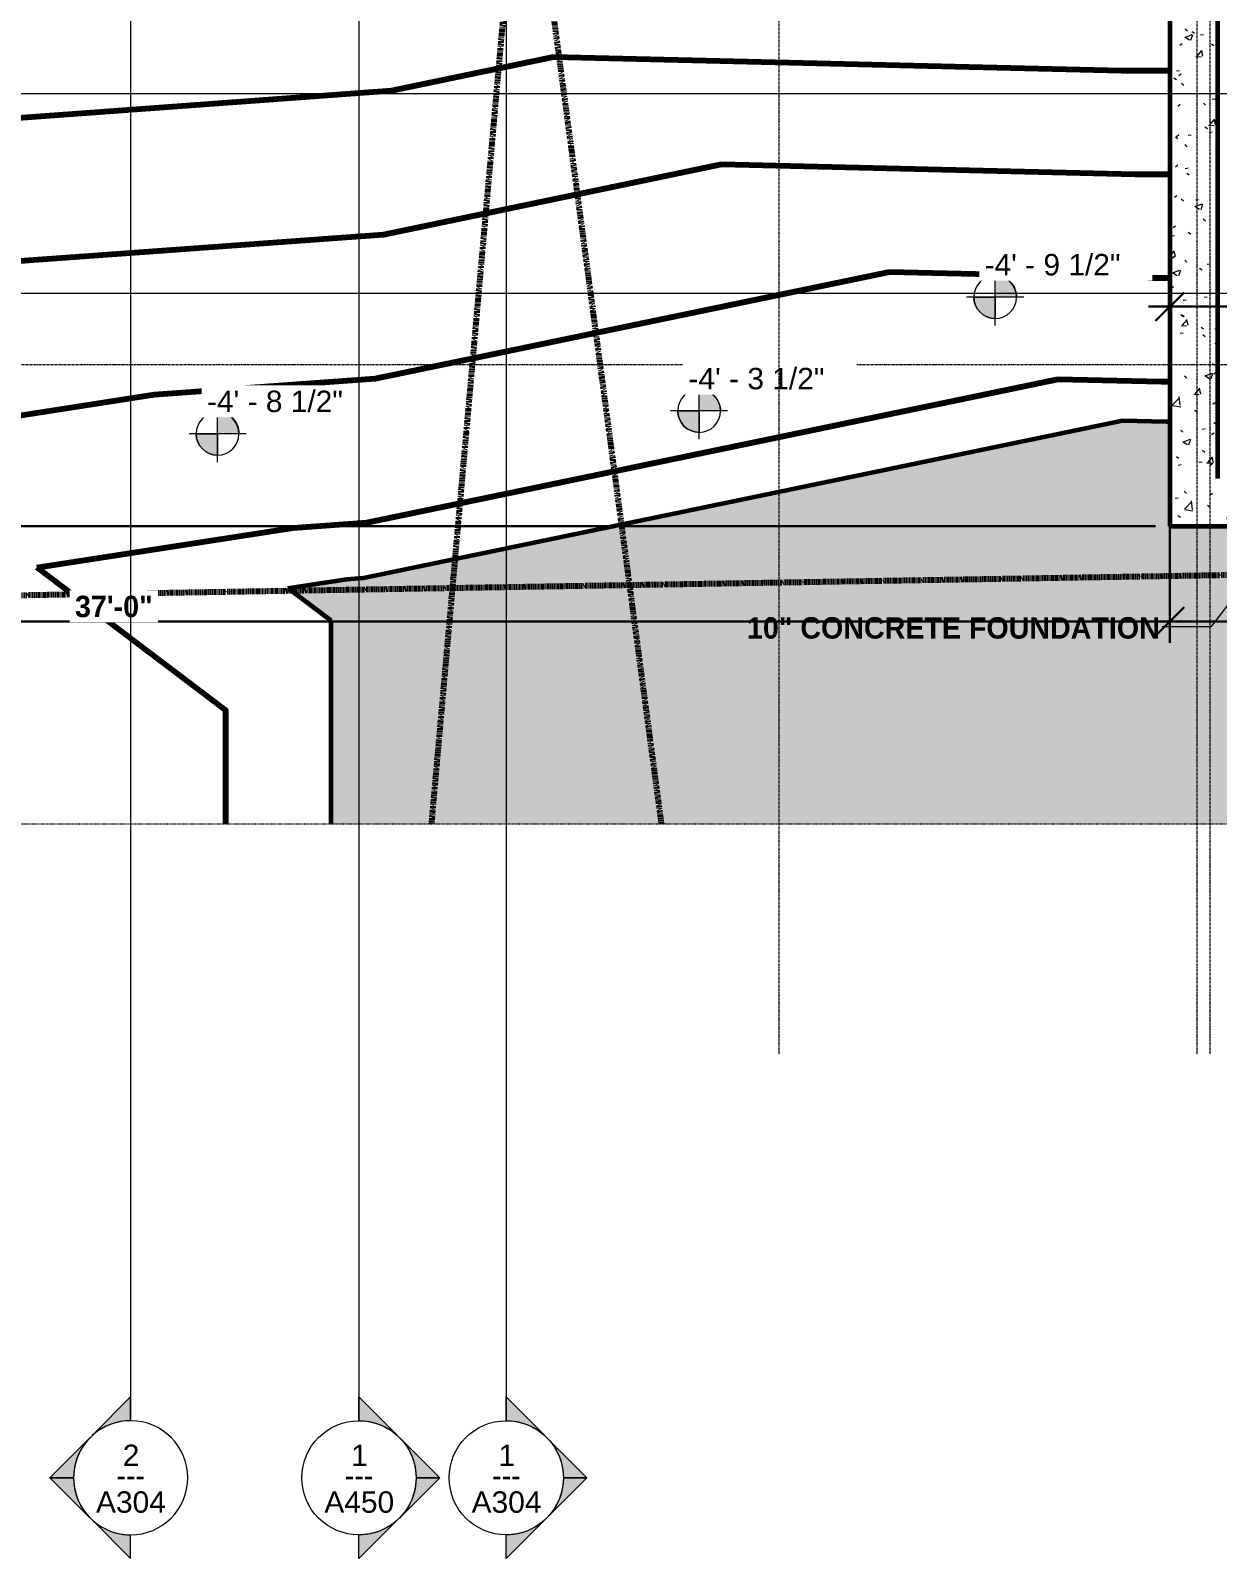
# Model space of a CAD drawing. Header units: inches. Extents: x -3304 to -1671, y 8184 to 9003.
# Drawn here: x -2869.8 to -2620.3, y 8183.5 to 8504.8 of the extents above; entities that cross this region are included whole.
import ezdxf

# ---------------------------------------------------------------- set-up
doc = ezdxf.new("R2010")
doc.units = ezdxf.units.IN
doc.header["$MEASUREMENT"] = 0
for name, pattern in [('Aligning Line 1_8_', [0.25, 0.125, -0.125]), ('Double Dash 3_8_', [0.9999999999999999, 0.3749999999999999, -0.125, 0.125, -0.125, 0.125, -0.125]), ('Grid Line 1_2_', [0.8749999999999999, 0.4999999999999999, -0.125, 0.125, -0.125])]:
    doc.linetypes.add(name, pattern=pattern)
for name, color, linetype, lineweight in [('A-ANNO-DIMS-1', 211, 'Continuous', 30), ('A-WALL-PATT-1', 111, 'Continuous', 9), ('C-PROP-LINE', 91, 'Double Dash 3_8_', 158), ('C-TOPO', 7, 'Continuous', 9), ('C-TOPO-1', 7, 'Continuous', 60), ('C-TOPO-MAJR', 7, 'Continuous', 80), ('G-ANNO-DIMS', 111, 'Continuous', 9), ('G-ANNO-SYMB', 111, 'Aligning Line 1_8_', 9), ('G-ANNO-SYMB-1', 111, 'Continuous', 9), ('G-ANNO-TEXT', 231, 'Continuous', 9), ('I-WALL-1', 2, 'Continuous', 60), ('S-FNDN-1', 32, 'Continuous', 60), ('S-GRID-1', 1, 'Grid Line 1_2_', 9)]:
    doc.layers.add(name, color=color, linetype=linetype, lineweight=lineweight)
doc.styles.add('Arial_2', font='arial.ttf', dxfattribs={"height": 4.5})
doc.styles.add('Century Gothic_1', font='ufonts.com_century-gothic.ttf', dxfattribs={"height": 4.499999999999996})
doc.styles.add('Century Gothic_B', font='GOTHICB.TTF', dxfattribs={"height": 4.499999999999996})
doc.dimstyles.new('OD__1__Tol__', dxfattribs={"dimscale": 12, "dimtxt": 4.698757213728865, "dimasz": 0.5, "dimexe": 0.375, "dimexo": 0.2500000000000001, "dimgap": 0.06250000000000001, "dimtad": 1, "dimdec": 0, "dimzin": 3, "dimdsep": 46, "dimlunit": 4, "dimtxsty": 'Century Gothic_B', "dimblk1": 'OBLIQUE', "dimblk2": 'OBLIQUE', "dimsah": 1, "dimcen": 0.09, "dimdle": 0.375, "dimazin": 0, "dimtfac": 1, "dimtdec": 4, "dimtix": 1, "dimtmove": 0, "dimatfit": 3, "dimfxl": 1, "dimtvp": 1, "dimtfill": 1, "dimfrac": 2, "dimtolj": 1, "dimtzin": 0, "dimlwd": 30, "dimlwe": 30, "dimarcsym": 2})
pattern_1 = [(49.99999999999999, (0, 0), (13.77135023108388, -1.204960502599996), [1.44, -15.84]), (355, (0, 0), (-2.664420315039899, 14.44217637286024), [1.152, -12.672]), (100.451, (1.148, -0.1), (11.10707570708108, 13.23736583452952), [1.224, -13.462]), (46.184, (0, 3.84), (20.49128352030409, -3.177850168040312), [2.16, -23.76]), (96.636, (1.708, 3.575), (17.94587074025332, 18.70315236461811), [1.836, -20.193]), (351.184, (0, 3.84), (17.94541007767705, 18.7026139922741), [1.728, -19.008]), (21, (1.92, 2.88), (11.46051786234729, -7.730365277709628), [1.44, -15.84]), (326, (1.92, 2.88), (4.671351527220543, 13.92314867079765), [1.152, -12.672]), (71.45100000000001, (2.875, 2.236), (16.13206960540245, 6.192843873895955), [1.224, -13.462]), (37.50000000000001, (0, 0), (0.233123131443091, 6.391750198935043), [0.634, -11.885, 0.634, -12.23, -12.72]), (37.50000000000001, (0, 0), (0.233123131443091, 6.391750198935043), [-25.382, 0.634, -12.086]), (7.499999999999999, (0, 0), (5.050729498282234, 7.573040904100657), [0.634, -6.701000000000001, 0.634, -11.597, -4.848]), (7.499999999999999, (0, 0), (5.050729498282234, 7.573040904100657), [-19.565, 0.634, -4.214]), (327.5, (-4.282, 0), (10.24958045060036, -0.4328898089248963), [0.634, -4.166, 0.634, -14.342, -19.872]), (327.5, (-4.282, 0), (10.24958045060036, -0.4328898089248963), [-19.776, 0.634, -19.238]), (317.5, (-6.202000000000001, 0), (11.19738967699189, 1.922143964846387), [0.634, -5.606, 0.634, -9.312000000000001, -14.112]), (317.5, (-6.202000000000001, 0), (11.19738967699189, 1.922143964846387), [-16.186, 0.634, -13.478])]

# ---------------------------------------------------------------- blocks, each defined once
blk = doc.blocks.new('Family - ___-1399760-FLOOR PLAN - BASEMENT')
at = {"layer": 'C-PROP-LINE'}
blk.add_line((8381.468971278586, 3146.209573472549), (8400.245354829893, 2026.329796689754), dxfattribs=at)
blk = doc.blocks.new('Family - ___-1403477-FLOOR PLAN - BASEMENT')
at = {"layer": 'C-PROP-LINE'}
blk.add_line((8561.85656160992, 2767.126812044766), (8337.971271927006, 2737.261420312184), dxfattribs=at)
blk = doc.blocks.new('Family - ___-1403739-FLOOR PLAN - BASEMENT')
at = {"layer": 'C-PROP-LINE'}
blk.add_line((8930.359148528769, 2732.952660085946), (8337.971271927005, 2785.592792956851), dxfattribs=at)
blk = doc.blocks.new('_Oblique')
at = {"color": 0, "linetype": 'ByBlock', "lineweight": -2}
blk.add_line((-0.5, -0.5), (0.5, 0.5), dxfattribs=at)
blk = doc.blocks.new('DIMBLOCK7-FLOOR PLAN - BASEMENT')
at = {"layer": 'A-ANNO-DIMS-1', "color": 0, "lineweight": 30, "transparency": 16777216}
for p, q in [((-3126.10016442917, 8697.319381505367), (-3126.10016442917, 8396.069381505366)), ((-3077.336683847666, 8692.819381505367), (-3130.60016442917, 8692.819381505367)), ((-2633.336683847732, 8400.569381505366), (-3130.60016442917, 8400.569381505366))]:
    blk.add_line(p, q, dxfattribs=at)
at = {"layer": 'Defpoints', "color": 0, "transparency": 16777216}
for p in [(-3074.336683847666, 8692.819381505367), (-3126.10016442917, 8400.569381505366), (-2630.336683847732, 8400.569381505366)]:
    blk.add_point(p, dxfattribs=at)
at = {"layer": 'A-ANNO-DIMS-1', "color": 0, "lineweight": 30, "transparency": 16777216, "xscale": 5.999999999999999, "yscale": 5.999999999999999, "zscale": 5.999999999999999}
for p, rotation in [((-3126.10016442917, 8692.819381505367), 90), ((-3126.10016442917, 8400.569381505366), 270)]:
    blk.add_blockref('_Oblique', p, dxfattribs=dict(at, rotation=rotation))
at = {"layer": 'A-ANNO-DIMS-1', "color": 0, "transparency": 16777216, "insert": (-3129.156758599855, 8546.694381505364), "char_height": 4.499999999999996, "attachment_point": 5, "rotation": 90, "style": 'Century Gothic_B', "bg_fill": 3, "box_fill_scale": 1.25, "bg_fill_color": 256, "bg_fill_true_color": 13158600, "bg_fill_transparency": 0}
blk.add_mtext('\\A1;24\'-4"', dxfattribs=at)
blk = doc.blocks.new('DIMBLOCK10-FLOOR PLAN - BASEMENT')
at = {"layer": 'A-ANNO-DIMS-1', "color": 0, "lineweight": 30, "transparency": 16777216}
for p, q in [((-3074.336683847664, 8689.819381505364), (-3074.336683847664, 8376.038315195128)), ((-2630.33668384773, 8407.569381505364), (-2630.33668384773, 8376.038315195128)), ((-3078.836683847664, 8380.538315195128), (-2625.83668384773, 8380.538315195128))]:
    blk.add_line(p, q, dxfattribs=at)
at = {"layer": 'Defpoints', "color": 0, "transparency": 16777216}
for p in [(-3074.336683847664, 8692.819381505364), (-2630.33668384773, 8410.569381505364), (-2630.33668384773, 8380.538315195128)]:
    blk.add_point(p, dxfattribs=at)
at = {"layer": 'A-ANNO-DIMS-1', "color": 0, "lineweight": 30, "transparency": 16777216, "xscale": 5.999999999999999, "yscale": 5.999999999999999, "zscale": 5.999999999999999, "rotation": 180}
blk.add_blockref('_Oblique', (-3074.336683847664, 8380.538315195128), dxfattribs=at)
at = {"layer": 'A-ANNO-DIMS-1', "color": 0, "lineweight": 30, "transparency": 16777216, "xscale": 5.999999999999999, "yscale": 5.999999999999999, "zscale": 5.999999999999999}
blk.add_blockref('_Oblique', (-2630.33668384773, 8380.538315195128), dxfattribs=at)
at = {"layer": 'A-ANNO-DIMS-1', "color": 0, "transparency": 16777216, "insert": (-2852.336683847697, 8383.651503519872), "char_height": 4.499999999999996, "attachment_point": 5, "style": 'Century Gothic_B', "bg_fill": 3, "box_fill_scale": 1.25, "bg_fill_color": 256, "bg_fill_true_color": 13158600, "bg_fill_transparency": 0}
blk.add_mtext('\\A1;37\'-0"', dxfattribs=at)
blk = doc.blocks.new('DIMBLOCK11-FLOOR PLAN - BASEMENT')
at = {"layer": 'A-ANNO-DIMS-1', "color": 0, "lineweight": 30, "transparency": 16777216}
for p, q in [((-2630.33668384773, 8407.569381505364), (-2630.33668384773, 8376.038315195128)), ((-2325.586683847734, 8397.569381505362), (-2325.586683847734, 8376.038315195128)), ((-2634.83668384773, 8380.538315195128), (-2321.086683847734, 8380.538315195128))]:
    blk.add_line(p, q, dxfattribs=at)
at = {"layer": 'Defpoints', "color": 0, "transparency": 16777216}
for p in [(-2630.33668384773, 8410.569381505364), (-2325.586683847734, 8400.569381505362), (-2325.586683847734, 8380.538315195128)]:
    blk.add_point(p, dxfattribs=at)
at = {"layer": 'A-ANNO-DIMS-1', "color": 0, "lineweight": 30, "transparency": 16777216, "xscale": 5.999999999999999, "yscale": 5.999999999999999, "zscale": 5.999999999999999, "rotation": 180}
blk.add_blockref('_Oblique', (-2630.33668384773, 8380.538315195128), dxfattribs=at)
at = {"layer": 'A-ANNO-DIMS-1', "color": 0, "lineweight": 30, "transparency": 16777216, "xscale": 5.999999999999999, "yscale": 5.999999999999999, "zscale": 5.999999999999999}
blk.add_blockref('_Oblique', (-2325.586683847734, 8380.538315195128), dxfattribs=at)
at = {"layer": 'A-ANNO-DIMS-1', "color": 0, "transparency": 16777216, "insert": (-2477.961683847732, 8383.651503519872), "char_height": 4.499999999999996, "attachment_point": 5, "style": 'Century Gothic_B', "bg_fill": 3, "box_fill_scale": 1.25, "bg_fill_color": 256, "bg_fill_true_color": 13158600, "bg_fill_transparency": 0}
blk.add_mtext('\\A1;25\'-5"', dxfattribs=at)
blk = doc.blocks.new('DIMBLOCK13-FLOOR PLAN - BASEMENT')
at = {"layer": 'A-ANNO-DIMS-1', "color": 0, "lineweight": 30, "transparency": 16777216}
for p, q in [((-2630.336683847732, 8447.958751379389), (-2630.336683847732, 8442.21611069227)), ((-2325.586683847733, 8447.958751379398), (-2325.586683847733, 8442.21611069227)), ((-2634.836683847732, 8446.71611069227), (-2321.086683847733, 8446.71611069227))]:
    blk.add_line(p, q, dxfattribs=at)
at = {"layer": 'Defpoints', "color": 0, "transparency": 16777216}
for p in [(-2630.336683847732, 8450.958751379389), (-2325.586683847733, 8450.958751379398), (-2325.586683847733, 8446.71611069227)]:
    blk.add_point(p, dxfattribs=at)
at = {"layer": 'A-ANNO-DIMS-1', "color": 0, "lineweight": 30, "transparency": 16777216, "xscale": 5.999999999999999, "yscale": 5.999999999999999, "zscale": 5.999999999999999, "rotation": 180}
blk.add_blockref('_Oblique', (-2630.336683847732, 8446.71611069227), dxfattribs=at)
at = {"layer": 'A-ANNO-DIMS-1', "color": 0, "lineweight": 30, "transparency": 16777216, "xscale": 5.999999999999999, "yscale": 5.999999999999999, "zscale": 5.999999999999999}
blk.add_blockref('_Oblique', (-2325.586683847733, 8446.71611069227), dxfattribs=at)
at = {"layer": 'A-ANNO-DIMS-1', "color": 0, "transparency": 16777216, "insert": (-2477.961683847733, 8449.829299017014), "char_height": 4.499999999999996, "attachment_point": 5, "style": 'Century Gothic_B', "bg_fill": 3, "box_fill_scale": 1.25, "bg_fill_color": 256, "bg_fill_true_color": 13158600, "bg_fill_transparency": 0}
blk.add_mtext('\\A1;25\'-5"', dxfattribs=at)
blk = doc.blocks.new('Spot Elevations - Spot Elevation - Target Filled-49714-FLOOR PLAN - BASEMENT')
at = {"layer": 'G-ANNO-DIMS'}
h = blk.add_hatch(color=256, dxfattribs=at)
edge = h.paths.add_edge_path(flags=0)
edge.add_line((1.249000902703301e-16, 0), (-0.09374999999999985, 0))
edge.add_arc((5.724587470723462e-16, -3.434752482434078e-16), 0.09375000000000037, 90.00000000000063, 180.0000000000002, ccw=False)
edge.add_line((1.249000902703301e-16, 0.09375000000000007), (1.249000902703301e-16, 0))
h = blk.add_hatch(color=256, dxfattribs=at)
edge = h.paths.add_edge_path(flags=0)
edge.add_line((1.249000902703301e-16, 0), (0.09375000000000029, 0))
edge.add_arc((2.289834988289385e-16, 6.245004513516504e-17), 0.09374999999999996, 269.99999999999955, 359.99999999999966, ccw=False)
edge.add_line((1.249000902703301e-16, -0.09375), (1.249000902703301e-16, 0))
for p, q in [((-2.706168622523819e-16, 0.1243846875261664), (-2.706168622523819e-16, -0.125)), ((1.249000902703301e-16, 0), (1.249000902703301e-16, 0.09375000000000007)), ((0.1250000000000001, 7.067913962433002e-16), (-0.1249999999999998, 7.067913962433002e-16)), ((-0.09374999999999985, 0), (1.249000902703301e-16, 0)), ((1.249000902703301e-16, 0), (1.249000902703301e-16, -0.09375)), ((0.09375000000000029, 0), (1.249000902703301e-16, 0))]:
    blk.add_line(p, q, dxfattribs=at)
blk.add_circle((1.249000902703301e-16, 0), 0.09375000000000007, dxfattribs=at)
for centre, radius, start, end in [((5.724587470723462e-16, -3.434752482434078e-16), 0.09375000000000037, 90.00000000000026, 179.9999999999999), ((2.289834988289385e-16, 6.245004513516504e-17), 0.09374999999999996, 269.9999999999992, 359.9999999999993)]:
    blk.add_arc(centre, radius, start, end, dxfattribs=at)
blk = doc.blocks.new('Section - Section Head - Filled-22785-FLOOR PLAN - BASEMENT')
at = {"layer": 'G-ANNO-SYMB-1'}
h = blk.add_hatch(color=256, dxfattribs=at)
edge = h.paths.add_edge_path(flags=0)
edge.add_line((-0.4267766952966356, 0.1767766952966364), (-0.2499999999999989, 0.3535533905932742))
edge.add_line((-0.2499999999999989, 0.3535533905932742), (-0.2499999999999989, 0.2500000000000002))
edge.add_arc((-0.2499999999999976, -8.951173136040323e-16), 0.2500000000000008, 90.00000000000031, 135.0000000000002)
h = blk.add_hatch(color=256, dxfattribs=at)
edge = h.paths.add_edge_path(flags=0)
edge.add_arc((-0.2500000000000002, -1.040834085586084e-16), 0.2500000000000004, 45.00000000000018, 90.0000000000002)
edge.add_line((-0.2499999999999992, 0.2500000000000002), (-0.2499999999999992, 0.3535533905932742))
edge.add_line((-0.2499999999999992, 0.3535533905932742), (-0.07322330470336255, 0.1767766952966364))
h = blk.add_hatch(color=256, dxfattribs=at)
edge = h.paths.add_edge_path(flags=0)
edge.add_arc((-0.2500000000000009, 2.706168622523819e-16), 0.2503253707392042, 137.9216049753767, 180.0000000000005)
edge.add_line((-0.5003253707392052, 0), (-0.6035533905932735, 0))
edge.add_line((-0.6035533905932735, 0), (-0.4357986472949714, 0.1677547432983024))
h = blk.add_hatch(color=256, dxfattribs=at)
edge = h.paths.add_edge_path(flags=0)
edge.add_line((-0.06420135270502673, 0.1677547432983023), (0.1035533905932754, 0))
edge.add_line((0.1035533905932754, 0), (0.0003253707392070482, 0))
edge.add_arc((-0.2499999999999989, -3.747002708109903e-16), 0.2503253707392061, 9.05279877884881e-14, 42.0783950246234)
for p, q in [((-0.2499999999999989, 0.3535533905932742), (-0.4267766952966356, 0.1767766952966364)), ((-0.2499999999999989, 0.2500000000000002), (-0.2499999999999989, 0.3535533905932742)), ((-0.07322330470336254, 0.1767766952966364), (-0.2499999999999992, 0.3535533905932742)), ((-0.2499999999999992, 0.3535533905932742), (-0.2499999999999992, 0.2500000000000002)), ((-0.4357986472949714, 0.1677547432983024), (-0.6035533905932735, 0)), ((0.1035533905932754, 0), (-0.06420135270502673, 0.1677547432983023)), ((-0.6035533905932735, 0), (-0.5003253707392052, 0)), ((0.0003253707392070481, 0), (0.1035533905932754, 0))]:
    blk.add_line(p, q, dxfattribs=at)
for centre, radius, start, end in [((-0.2503253707392052, -5.453120240456162e-16), 0.2500000000000001, 359.9999999999996, 179.9999999999998), ((-0.2499999999999976, -8.951173136040323e-16), 0.2500000000000008, 90.00000000000031, 135.0000000000002), ((-0.2500000000000002, -1.040834085586084e-16), 0.2500000000000004, 45.00000000000018, 90.0000000000002), ((-0.2500000000000009, 2.706168622523819e-16), 0.2503253707392042, 137.9216049753767, 180.0000000000005), ((-0.2499999999999989, -3.747002708109903e-16), 0.2503253707392061, 9.05279877884881e-14, 42.0783950246234), ((-0.2503253707392052, -5.453120240456161e-16), 0.2500000000000002, 179.9999999999998, 359.9999999999992)]:
    blk.add_arc(centre, radius, start, end, dxfattribs=at)

msp = doc.modelspace()

# ---------------------------------------------------------------- hatches: boundary and pattern name
at = {"layer": 'A-WALL-PATT-1'}
h = msp.add_hatch(dxfattribs=at)
h.set_pattern_fill('FP_1', color=256, style=0, pattern_type=2)
h.set_pattern_definition(pattern_1)
h.paths.add_polyline_path([(-2630.336683847734, 8422.569381505371), (-2620.336683847734, 8422.569381505371), (-2620.33668384774, 8519.819381505373), (-2630.33668384774, 8519.819381505373), (-2630.336683847738, 8486.06824107746)], flags=0)
h = msp.add_hatch(dxfattribs=at)
h.set_pattern_fill('FP_1', color=256, style=0, pattern_type=2)
h.set_pattern_definition(pattern_1)
h.paths.add_polyline_path([(-2620.336683847734, 8410.569381505375), (-2620.336683847734, 8422.569381505371), (-2630.336683847734, 8422.569381505371), (-2630.336683847734, 8410.569381505375)], flags=0)
h = msp.add_hatch(dxfattribs=at)
h.set_pattern_fill('FP_1', color=256, style=0, pattern_type=2)
h.set_pattern_definition(pattern_1)
h.paths.add_polyline_path([(-2422.336683847667, 8400.569381505373), (-2422.336683847667, 8410.569381505373), (-2630.336683847734, 8410.569381505375), (-2630.336683847734, 8400.569381505373), (-2565.020828841889, 8400.569381505373)], flags=0)
at = {"layer": 'C-TOPO'}
h = msp.add_hatch(color=256, dxfattribs=at)
h.paths.add_polyline_path([(-2716.866090807191, 8337.971271927021), (-1983.83208421124, 8337.971271927021), (-1983.83208421124, 8352.636114310182), (-1985.749877929674, 8352.818847656265), (-1983.83208421124, 8389.513818748777), (-1983.83208421124, 8472.569091796888), (-2189.532531738268, 8472.569091796888), (-2189.532531738268, 8574.569091796888), (-1983.83208421124, 8574.56909179689), (-1983.83208421124, 8623.819335937515), (-2042.336608886705, 8623.819335937513), (-2042.336608886705, 8692.56958007814), (-2326.336669921862, 8692.569580078138), (-2326.336669921862, 8400.569091796888), (-2630.336608886706, 8400.56909179689), (-2630.336608886706, 8422.537353515638), (-2631.115722656237, 8422.537353515638), (-2640.279785156237, 8422.754882812515), (-2799.829101562487, 8389.691894531265), (-2803.378601074206, 8389.432617187515), (-2815.743164062487, 8387.51147460939), (-2806.61975097655, 8380.625976562515), (-2806.619750976551, 8337.971271927021), (-2717.640998298401, 8337.971271927021)], flags=0)
h.paths.add_polyline_path([(-2042.336608886705, 8864.569335937513), (-1983.83208421124, 8864.569335937513), (-1983.83208421124, 8930.359148528785), (-2895.869233123909, 8930.359148528785), (-2871.863525390612, 8908.965820312515), (-2902.525451660143, 8876.975097656265), (-2903.107543945299, 8876.569335937515), (-2042.336608886705, 8876.569335937515)], flags=0)

# ---------------------------------------------------------------- linework, layer by layer
for p, q in [((-2799.829101562487, 8389.691894531265), (-2640.279785156237, 8422.754882812515)), ((-2640.279785156237, 8422.754882812515), (-2631.115722656237, 8422.537353515638)), ((-2630.336608886706, 8422.537353515638), (-2631.115722656237, 8422.537353515638)), ((-2803.378601074206, 8389.432617187515), (-2815.743164062487, 8387.51147460939)), ((-2815.743164062487, 8387.51147460939), (-2806.61975097655, 8380.625976562515)), ((-2803.378601074206, 8389.432617187515), (-2799.829101562487, 8389.691894531265)), ((-2806.61975097655, 8380.625976562515), (-2806.619750976551, 8337.971271927021))]:
    msp.add_line(p, q, dxfattribs=at)
at = {"layer": 'C-TOPO-1'}
for p, q in [((-2799.829101562485, 8389.691894531254), (-2640.279785156235, 8422.754882812504)), ((-2640.279785156235, 8422.754882812504), (-2631.115722656235, 8422.537353515629)), ((-2631.115722656235, 8422.537353515629), (-2630.336608886703, 8422.537353515629)), ((-2815.743164062485, 8387.511474609379), (-2803.378601074203, 8389.432617187504)), ((-2806.619750976547, 8380.625976562504), (-2815.743164062485, 8387.511474609379)), ((-2803.378601074203, 8389.432617187504), (-2799.829101562485, 8389.691894531254)), ((-2806.619750976547, 8337.971271927012), (-2806.619750976547, 8380.625976562504))]:
    msp.add_line(p, q, dxfattribs=at)
at = {"layer": 'C-TOPO-MAJR'}
msp.add_line((-2868.540378977415, 8391.850412864733), (-2814.633275636032, 8400.225010034485), dxfattribs=at)
at = {"layer": 'C-TOPO-MAJR', "flags": 128}
for points in [[(-2902.259672628928, 8484.254560074973), (-2793.933174618096, 8492.181035354672), (-2759.936462244983, 8499.226063105854)], [(-2759.936416459961, 8499.226072593736), (-2640.49051388676, 8496.389147875889), (-2630.336683847739, 8496.389147875889)], [(-2873.050786297427, 8456.244716451876), (-2795.674800913107, 8461.906478316734), (-2724.590704664797, 8476.63700358756)], [(-2724.590670218827, 8476.637010725686), (-2637.7212589454, 8474.573800730557), (-2630.336683847737, 8474.573800730555)], [(-2843.841899965927, 8428.234872828782), (-2797.416427208119, 8431.631921278795), (-2689.244947084613, 8454.047944069265)], [(-2689.244923977693, 8454.047948857637), (-2634.952004004039, 8452.758453585222), (-2630.336683847735, 8452.758453585222)], [(-2814.633013634425, 8400.225029205687), (-2799.15805350313, 8401.35736424086), (-2653.899189504428, 8431.45888455097)], [(-2653.89917773656, 8431.458886989589), (-2632.182749062677, 8430.94310643989), (-2630.336683847734, 8430.94310643989)], [(-2955.343566948042, 8411.198013109517), (-2936.954363014668, 8413.769645366467), (-2843.842093606825, 8428.234858659675)], [(-2828.763962869512, 8337.971271927021), (-2828.763962869511, 8361.828956330937), (-2868.540187324648, 8391.850268213811)]]:
    msp.add_lwpolyline(points, dxfattribs=at)
at = {"layer": 'G-ANNO-SYMB'}
msp.add_line((-2876.844585947319, 8337.972217687256), (-1983.832084211238, 8337.972217687256), dxfattribs=at)
at = {"layer": 'I-WALL-1'}
msp.add_line((-2620.336683847735, 8518.569381505362), (-2620.336683847735, 8410.56938150536), dxfattribs=at)
at = {"layer": 'S-FNDN-1'}
for p, q in [((-2630.336683847737, 8519.819381505362), (-2630.336683847731, 8400.569381505362)), ((-2630.336683847731, 8400.569381505362), (-2325.586683847734, 8400.569381505362))]:
    msp.add_line(p, q, dxfattribs=at)

# ---------------------------------------------------------------- block references
at = {"layer": 'C-PROP-LINE', "rotation": 89.9999999999999}
for name in ['Family - ___-1403739-FLOOR PLAN - BASEMENT', 'Family - ___-1403477-FLOOR PLAN - BASEMENT', 'Family - ___-1399760-FLOOR PLAN - BASEMENT']:
    msp.add_blockref(name, (0, 0), dxfattribs=at)
at = {"layer": 'G-ANNO-SYMB-1', "xscale": 47.99999999999997, "yscale": 47.99999999999997, "zscale": 47.99999999999997, "rotation": 89.99999999999937}
msp.add_blockref('Section - Section Head - Filled-22785-FLOOR PLAN - BASEMENT', (-2848.798738118718, 8212.513981307664), dxfattribs=at)
at = {"layer": 'G-ANNO-SYMB-1', "extrusion": (0, 0, -1), "xscale": 47.99999999999997, "yscale": 47.99999999999997, "zscale": 47.99999999999997, "rotation": 90.00000000000064}
for p in [(2800.798738118718, 8212.513981307664), (2769.840561186429, 8212.513981307664)]:
    msp.add_blockref('Section - Section Head - Filled-22785-FLOOR PLAN - BASEMENT', p, dxfattribs=at)

# ---------------------------------------------------------------- texts
at = {"layer": 'G-ANNO-SYMB-1', "char_height": 4.499999999999996, "attachment_point": 1}
for s, insert, width, style in [('2', (-2850.459226356596, 8207.468299537748), 4.241999999999996, 'Arial_2'), ('1', (-2802.459226356596, 8207.468299537748), 4.241999999999996, 'Arial_2'), ('1', (-2771.501049424307, 8207.468299537748), 4.241999999999996, 'Arial_2'), ('---', (-2851.784881899954, 8203.214953081055), 7.726499999999994, 'Century Gothic_1'), ('---', (-2803.784881899954, 8203.214953081055), 7.726499999999994, 'Century Gothic_1'), ('---', (-2772.826704967665, 8203.214953081055), 7.726499999999994, 'Century Gothic_1'), ('A304', (-2856.08127360069, 8197.65017744308), 17.87699999999998, 'Arial_2'), ('A450', (-2808.08127360069, 8197.65017744308), 17.87699999999998, 'Arial_2'), ('A304', (-2777.123096668401, 8197.65017744308), 17.87699999999998, 'Arial_2')]:
    msp.add_mtext(s, dxfattribs=dict(at, insert=insert, width=width, style=style))

# ---------------------------------------------------------------- next in the draw order: dimensions: what is measured, and where the dimension line sits
at = {"layer": 'A-ANNO-DIMS-1'}
dim = msp.add_linear_dim(base=(-3126.10016442917, 8400.569381505366), p1=(-3074.336683847664, 8692.819381505364), p2=(-2630.336683847731, 8400.569381505362), angle=89.99999999999991, dimstyle='OD__1__Tol__', override={"dimpost": '<>', "dimfxl": 531.5506208254689}, dxfattribs=at)
dim.commit()
dim.dimension.update_dxf_attribs({"geometry": 'DIMBLOCK7-FLOOR PLAN - BASEMENT', "text_midpoint": (-3129.156758599855, 8546.694381505364)})

# ---------------------------------------------------------------- next in the draw order: linework, layer by layer
at = {"layer": 'S-GRID-1'}
msp.add_line((-3194.570245953717, 8434.56938133763), (-1935.479173867047, 8434.569381337627), dxfattribs=at)

# ---------------------------------------------------------------- next in the draw order: dimensions: what is measured, and where the dimension line sits
at = {"layer": 'A-ANNO-DIMS-1'}
dim = msp.add_linear_dim(base=(-2630.33668384773, 8380.538315195128), p1=(-3074.336683847664, 8692.819381505364), p2=(-2630.33668384773, 8410.569381505364), dimstyle='OD__1__Tol__', override={"dimpost": '<>', "dimfxl": 526.1188672723504}, dxfattribs=at)
dim.commit()
dim.dimension.update_dxf_attribs({"geometry": 'DIMBLOCK10-FLOOR PLAN - BASEMENT', "text_midpoint": (-2852.336683847697, 8383.651503519872)})

# ---------------------------------------------------------------- next in the draw order: linework, layer by layer
at = {"layer": 'G-ANNO-SYMB-1'}
for p, q in [((-2848.798738118718, 8968.131521719479), (-2848.798738118719, 8212.51398130767)), ((-2769.840561186429, 8968.131521719479), (-2769.84056118643, 8212.51398130767)), ((-3275.150781780953, 8491.506385637715), (-1699.953067094919, 8491.506385637711))]:
    msp.add_line(p, q, dxfattribs=at)

# ---------------------------------------------------------------- next in the draw order: block references
at = {"layer": 'G-ANNO-DIMS', "extrusion": (0, 0, -1), "xscale": 47.99999999999997, "yscale": 47.99999999999997, "zscale": 47.99999999999997, "rotation": 180}
for p in [(2667.062287498039, 8448.728427723567), (2729.302872162395, 8424.789741314193), (2830.529317550574, 8420.002004032307)]:
    msp.add_blockref('Spot Elevations - Spot Elevation - Target Filled-49714-FLOOR PLAN - BASEMENT', p, dxfattribs=at)

# ---------------------------------------------------------------- next in the draw order: dimensions: what is measured, and where the dimension line sits
at = {"layer": 'A-ANNO-DIMS-1'}
for base, p1, p2, override, picture, middle in [((-2325.586683847733, 8446.71611069227), (-2630.336683847732, 8450.958751379389), (-2325.586683847733, 8450.958751379398), {"dimpost": '<>', "dimfxl": 304.7499999999991}, 'DIMBLOCK13-FLOOR PLAN - BASEMENT', (-2477.961683847733, 8449.829299017014)), ((-2325.586683847734, 8380.538315195128), (-2630.33668384773, 8410.569381505364), (-2325.586683847734, 8400.569381505362), {"dimpost": '<>', "dimfxl": 304.9140247676353}, 'DIMBLOCK11-FLOOR PLAN - BASEMENT', (-2477.961683847732, 8383.651503519872))]:
    dim = msp.add_linear_dim(base=base, p1=p1, p2=p2, dimstyle='OD__1__Tol__', override=override, dxfattribs=at)
    dim.commit()
    dim.dimension.update_dxf_attribs({"geometry": picture, "text_midpoint": middle})

# ---------------------------------------------------------------- next in the draw order: linework, layer by layer
at = {"layer": 'G-ANNO-SYMB-1'}
msp.add_line((-3275.150781780953, 8449.56938150536), (-1699.953067094919, 8449.569381505358), dxfattribs=at)
at = {"layer": 'G-ANNO-TEXT'}
for p, q in [((-2601.278744486599, 8405.866163881336), (-2621.700942965575, 8379.424015172983)), ((-2621.700942965575, 8379.424015172983), (-2631.978550265259, 8379.424015172983))]:
    msp.add_line(p, q, dxfattribs=at)
at = {"layer": 'S-GRID-1'}
for p, q in [((-2624.586683847802, 8289.597217687255), (-2624.586683847803, 8978.717970084557)), ((-2621.899183847869, 8289.597217687255), (-2621.89918384787, 8978.717970084557))]:
    msp.add_line(p, q, dxfattribs=at)

# ---------------------------------------------------------------- next in the draw order: texts
at = {"layer": 'G-ANNO-DIMS', "char_height": 4.5, "width": 34.15781922525107, "attachment_point": 1, "line_spacing_factor": 0.9417779076525876, "style": 'Arial_2', "bg_fill": 3, "box_fill_scale": 1.25, "bg_fill_color": 256, "bg_fill_true_color": 13158600, "bg_fill_transparency": 0}
for s, insert in [('-4\' - 9 1/2"', (-2669.29471217523, 8457.782361271196)), ('-4\' - 3 1/2"', (-2731.535296839585, 8433.843674861824)), ('-4\' - 8 1/2"', (-2832.761742227763, 8429.055937579938))]:
    msp.add_mtext(s, dxfattribs=dict(at, insert=insert))
at = {"layer": 'G-ANNO-TEXT', "insert": (-2719.228943966047, 8381.425196275344), "char_height": 4.499999999999996, "width": 105.7469999999999, "attachment_point": 1, "style": 'Century Gothic_B'}
msp.add_mtext('10" CONCRETE FOUNDATION', dxfattribs=at)

# ---------------------------------------------------------------- next in the draw order: linework, layer by layer
at = {"layer": 'G-ANNO-SYMB-1'}
msp.add_line((-2800.798738118718, 8968.131521719479), (-2800.798738118719, 8212.51398130767), dxfattribs=at)
at = {"layer": 'S-GRID-1'}
msp.add_line((-2712.461683847663, 8289.597217687256), (-2712.461683847663, 8978.717970084559), dxfattribs=at)

doc.saveas('drawing.dxf')
